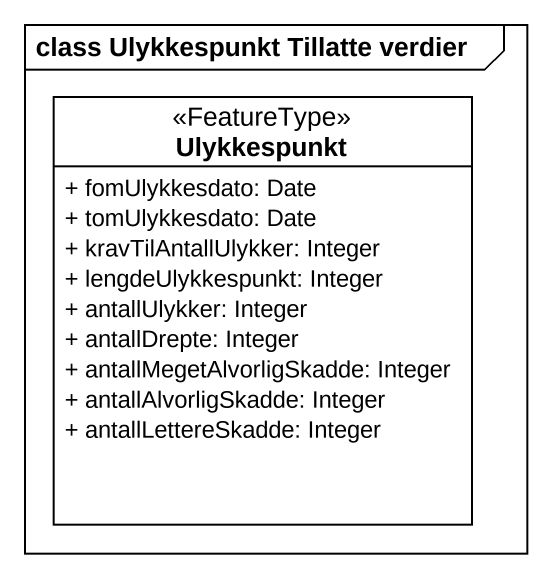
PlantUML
@startuml
mainframe class Ulykkespunkt Tillatte verdier
hide circle
hide empty members
skinparam classAttributeIconSize 0
class Ulykkespunkt <<FeatureType>> {
  + fomUlykkesdato: Date
  + tomUlykkesdato: Date
  + kravTilAntallUlykker: Integer
  + lengdeUlykkespunkt: Integer
  + antallUlykker: Integer
  + antallDrepte: Integer
  + antallMegetAlvorligSkadde: Integer
  + antallAlvorligSkadde: Integer
  + antallLettereSkadde: Integer
}
@enduml
